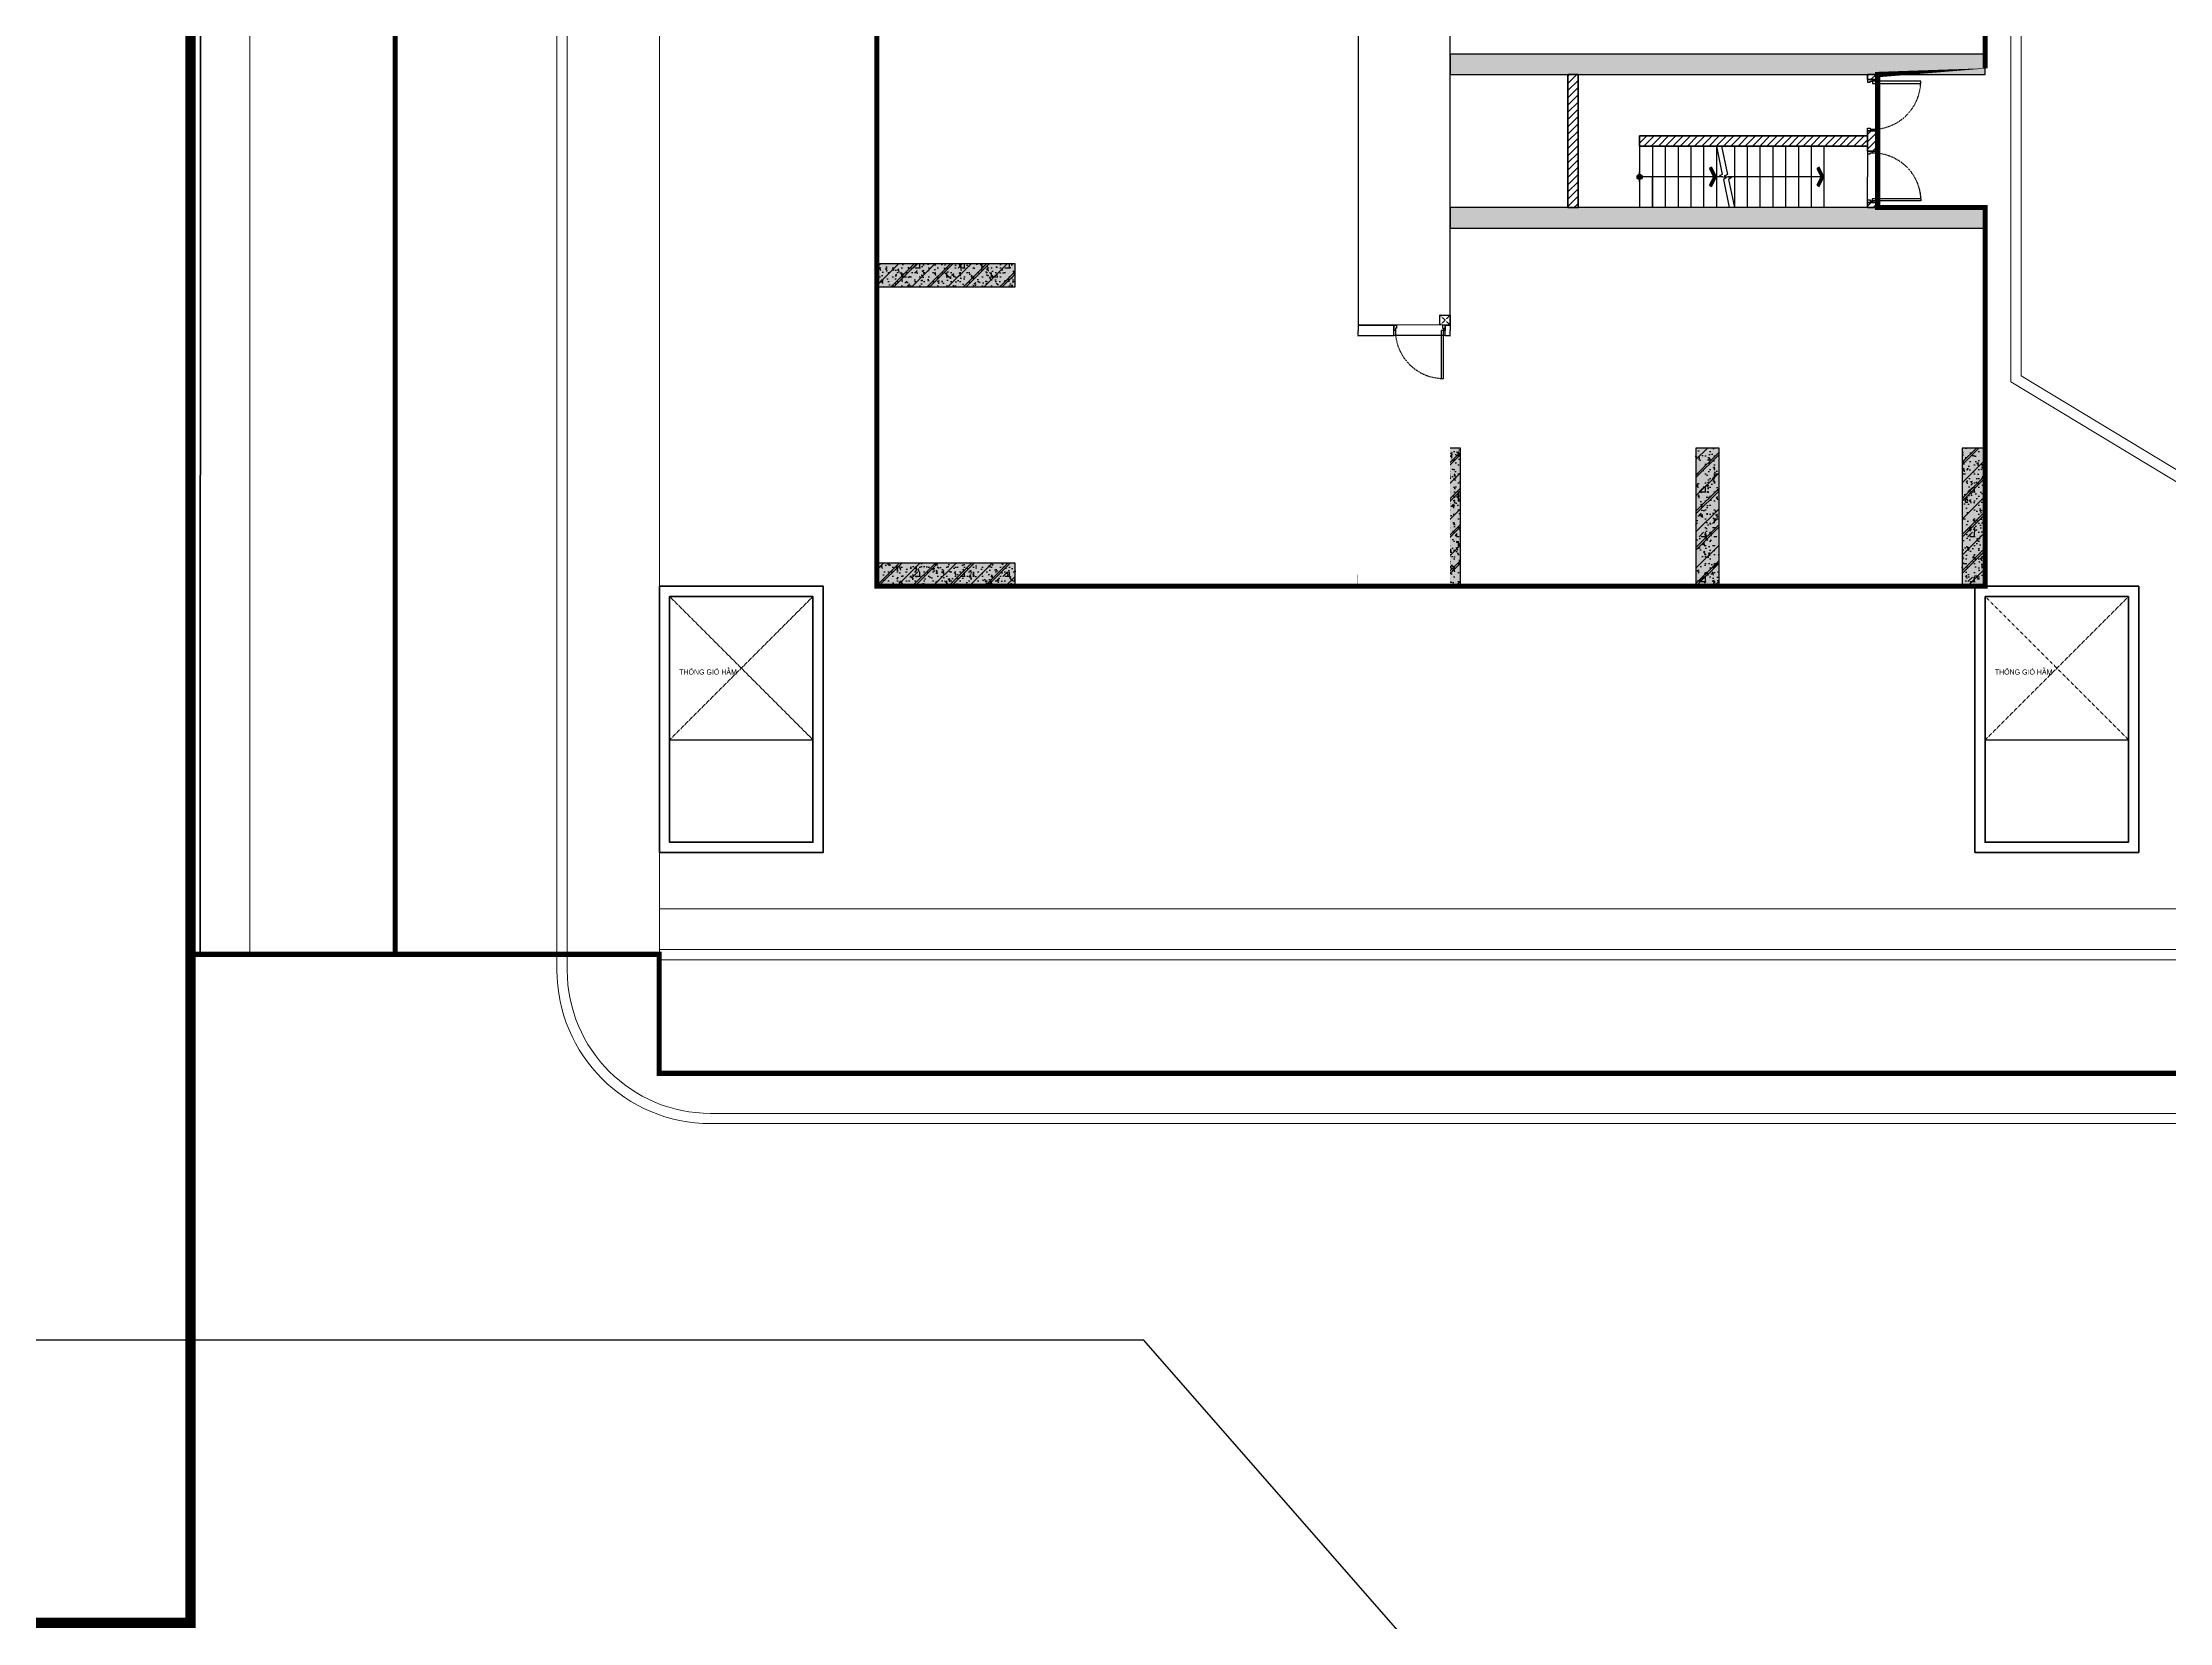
# Model space of a CAD drawing. Header units: millimetres. Extents: x 379264 to 1158416, y -283062 to 356890.
# Drawn here: x 893313 to 894144, y -4415 to -3798 of the extents above; entities that cross this region are included whole.
import ezdxf
from ezdxf.enums import TextEntityAlignment as Align

# ---------------------------------------------------------------- set-up
doc = ezdxf.new("R2010")
doc.units = ezdxf.units.MM
for name, pattern in [('CENTER', [2, 1.25, -0.25, 0.25, -0.25]), ('keyplan TANG 1$0$Core 1A$0$Hidden10.5', [1.5, 1, -0.5]), ('keyplan TANG 1$0$mb tang 1 TWA$0$Hidden10.5', [1.5, 1, -0.5]), ('keyplan TANG 1$0$mb_unitmix twa 1-20$0$Core 1A$0$Hidden10.5', [1.5, 1, -0.5]), ('keyplan TANG 1$0$Ranh dat$0$HTT Divide', [18, 10, -2, 1, -2, 1, -2]), ('keyplan TANG 1$0$Ranh dat$0$HTT Hidden 21', [3, 2, -1])]:
    doc.linetypes.add(name, pattern=pattern)
for name, color, linetype in [('12PM. GRID', 8, 'CENTER'), ('BLOCK A - CHI TIET THANG 1$0$Dim 100', 1, 'Continuous'), ('BLOCK C - CHI TIET THANG 6$0$DnW', 20, 'Continuous'), ('keyplan TANG 1$0$Concrete Line', 250, 'Continuous'), ('keyplan TANG 1$0$mb tang 1 TWA$0$Door', 250, 'Continuous'), ('keyplan TANG 1$0$mb tang 1 TWA$0$Staircase', 250, 'Continuous'), ('keyplan TANG 1$0$mb tang 1 TWA$0$Staircase Break', 250, 'Continuous'), ('keyplan TANG 1$0$mb tang 1 TWA$0$Staircase Direction', 250, 'Continuous'), ('keyplan TANG 1$0$mb tang 1 TWA$0$Wall Hatch', 250, 'Continuous'), ('keyplan TANG 1$0$MB_Cot tang 1$0$Concrete Hatch', 250, 'Continuous'), ('keyplan TANG 1$0$MB_Cot tang 1$0$Concrete Line', 250, 'Continuous'), ('keyplan TANG 1$0$MB_Cot tang 1$0$Concrete Solid', 250, 'Continuous'), ('keyplan TANG 1$0$mb_unitmix twa 1-20$0$Net thay Tran', 250, 'Continuous'), ('keyplan TANG 1$0$mb_unitmix twa 1-20$0$Opening Hidden', 250, 'keyplan TANG 1$0$mb_unitmix twa 1-20$0$Core 1A$0$Hidden10.5'), ('keyplan TANG 1$0$mb_unitmix twa 1-20$0$Opening Line', 250, 'Continuous'), ('keyplan TANG 1$0$Opening Hidden', 250, 'keyplan TANG 1$0$Core 1A$0$Hidden10.5'), ('keyplan TANG 1$0$Opening Line', 250, 'Continuous'), ('keyplan TANG 1$0$Opening Text', 250, 'Continuous')]:
    doc.layers.add(name, color=color, linetype=linetype)
for name, color, linetype, lineweight in [('keyplan TANG 1$0$Hatch vat lieu', 250, 'Continuous', 5), ('keyplan TANG 1$0$mb tang 1 TWA$0$Net cat Tuong', 250, 'Continuous', 40), ('keyplan TANG 1$0$mb tang 1 TWA$0$Wall Line', 250, 'Continuous', 70), ('keyplan TANG 1$0$mb_unitmix twa 1-20$0$Cua so', 250, 'Continuous', 9), ('keyplan TANG 1$0$mb_unitmix twa 1-20$0$Ghi chu ban ve', 250, 'Continuous', 20), ('keyplan TANG 1$0$mb_unitmix twa 1-20$0$Net Thay khac', 250, 'Continuous', 15), ('keyplan TANG 1$0$Net cat Tuong', 250, 'Continuous', 40), ('keyplan TANG 1$0$Net Thay khac', 250, 'Continuous', 15), ('keyplan TANG 1$0$Net thay Tuong', 250, 'Continuous', 20), ('keyplan TANG 1$0$Ranh dat$0$CGXD', 250, 'keyplan TANG 1$0$Ranh dat$0$HTT Hidden 21', 40), ('keyplan TANG 1$0$Ranh dat$0$Ranh dat', 250, 'keyplan TANG 1$0$Ranh dat$0$HTT Divide', 40)]:
    doc.layers.add(name, color=color, linetype=linetype, lineweight=lineweight)
doc.styles.add('[PMDC2013]STYLE', font='arial.ttf', dxfattribs={"width": 0.8})
doc.styles.add('keyplan TANG 1$0$mb_unitmix twa 1-20$0$Core 1A$0$VNI-HelveC', font='VHELVCN_0.TTF')
doc.styles.add('keyplan TANG 1$0$VNI-HelveC', font='VHELVCN_0.TTF')
doc.dimstyles.new('BLOCK A - CHI TIET THANG 1$0$Dim 50 (A1-A2)', dxfattribs={"dimscale": 50, "dimtxt": 2.5, "dimasz": 0.7, "dimexe": 1, "dimexo": 1, "dimgap": 1, "dimtad": 1, "dimdec": 0, "dimzin": 12, "dimdsep": 46, "dimtxsty": '[PMDC2013]STYLE', "dimblk": 'ARCHTICK', "dimcen": 0, "dimdle": 1, "dimclrd": 2, "dimclre": 2, "dimclrt": 4, "dimadec": 0, "dimazin": 0, "dimtfac": 1, "dimtdec": 0, "dimtix": 1, "dimtmove": 2, "dimatfit": 3, "dimldrblk": 'ARCHTICK', "dimfxl": 1, "dimtolj": 1, "dimtzin": 0, "dimarcsym": 0})

# ---------------------------------------------------------------- blocks, each defined once
blk = doc.blocks.new('*U1377')
at = {"layer": 'keyplan TANG 1$0$Opening Hidden'}
for p, q in [((0, 0), (2800, 2800)), ((2800, 0), (0, 2800))]:
    blk.add_line(p, q, dxfattribs=at)
at = {"layer": 'keyplan TANG 1$0$Opening Line'}
blk.add_lwpolyline([(0, 0), (2800, 5.684341886080801e-14), (2800, 2800), (0, 2800)], close=True, dxfattribs=at)
at = {"layer": 'keyplan TANG 1$0$Opening Text', "style": 'keyplan TANG 1$0$VNI-HelveC'}
blk.add_attdef('OPENING', text='', height=100, dxfattribs=at).set_placement((750, 1325.000000000007), align=Align.MIDDLE_CENTER)
blk = doc.blocks.new('keyplan TANG 1$0$A$Cec98b088')
at = {"layer": 'keyplan TANG 1$0$Net cat Tuong'}
for points in [[(-3198.334611486609, 90250), (1.665388513391463, 90250), (1.665388513391463, 85049.16828283906), (-3198.334611486609, 85049.16828283906)], [(22498.33656567813, 90250), (25698.33656567813, 90250), (25698.33656567813, 85049.16828283906), (22498.33656567813, 85049.16828283906)], [(-2998.334611486609, 90050), (-198.3346114866085, 90050), (-198.3346114866085, 85249.16828283906), (-2998.334611486609, 85249.16828283906)], [(22698.33656567813, 90050), (25498.33656567813, 90050), (25498.33656567813, 85249.16828283906), (22698.33656567813, 85249.16828283906)]]:
    blk.add_lwpolyline(points, close=True, dxfattribs=at)
at = {"layer": 'keyplan TANG 1$0$Opening Line'}
for p in [(-2998.334611486609, 87250), (22700.00000000001, 87249.16828283906)]:
    blk.add_blockref('*U1377', p, dxfattribs=at).add_auto_attribs({'OPENING': 'THOÂNG GIOÙ HAÀM'})
blk = doc.blocks.new('*U1432')
at = {"layer": 'keyplan TANG 1$0$mb tang 1 TWA$0$Wall Hatch'}
h = blk.add_hatch(dxfattribs=at)
h.set_pattern_fill('LINE10', color=256, scale=100, angle=45, style=0, pattern_type=2)
h.set_pattern_definition([(45, (4100.00000000052, 899.9999999999986), (-70.71067811865474, 70.71067811865476), [])])
h.paths.add_polyline_path([(-99.99999999947431, 2.374315213898552e-14), (0, 0), (1.603842341970662e-13, 200), (-99.99999999947431, 200)])
at = {"layer": 'keyplan TANG 1$0$mb tang 1 TWA$0$Wall Line'}
blk.add_lwpolyline([(-99.99999999947431, 2.374315213898552e-14), (0, 0), (1.603842341970662e-13, 200), (-99.99999999947431, 200)], close=True, dxfattribs=at)
blk = doc.blocks.new('*U236')
at = {"layer": 'keyplan TANG 1$0$mb tang 1 TWA$0$Wall Hatch'}
h = blk.add_hatch(dxfattribs=at)
h.set_pattern_fill('LINE10', color=256, scale=100, angle=45, style=0, pattern_type=2)
h.set_pattern_definition([(45, (1199.999999999998, 3150), (-70.71067811865474, 70.71067811865476), [])])
h.paths.add_polyline_path([(4449.999999999998, -1.004973881890692e-12), (0, 0), (-1.358912982141192e-13, -200), (4449.999999999998, -200.000000000001)])
at = {"layer": 'keyplan TANG 1$0$mb tang 1 TWA$0$Wall Line'}
blk.add_lwpolyline([(4449.999999999998, -1.004973881890692e-12), (0, 0), (-1.358912982141192e-13, -200), (4449.999999999998, -200.000000000001)], close=True, dxfattribs=at)
blk = doc.blocks.new('keyplan TANG 1$0$mb tang 1 TWA$0$Door 1000-1')
at = {"color": 0, "linetype": 'ByBlock'}
blk.add_lwpolyline([(30, 100), (75, 100), (75, 1040.000000000015), (30, 1040.000000000015)], close=True, dxfattribs=at)
for points in [[(50, 55), (30, 55), (30, 100), (0, 100), (0, 0), (50, 0), (50, 55)], [(950.0000000000146, 55), (970.0000000000146, 55), (970.0000000000146, 100), (1000.000000000015, 100), (1000.000000000015, 0), (950.0000000000146, 0), (950.0000000000146, 55)]]:
    blk.add_lwpolyline(points, dxfattribs=at)
at = {"color": 0, "linetype": 'keyplan TANG 1$0$mb tang 1 TWA$0$Hidden10.5'}
blk.add_arc((30, 100), 940.0000000000146, 0, 90, dxfattribs=at)
blk = doc.blocks.new('*U1433')
at = {"layer": 'keyplan TANG 1$0$mb tang 1 TWA$0$Door'}
blk.add_blockref('keyplan TANG 1$0$mb tang 1 TWA$0$Door 1000-1', (0, 0), dxfattribs=at)
blk = doc.blocks.new('*U237')
at = {"layer": 'keyplan TANG 1$0$mb tang 1 TWA$0$Wall Hatch'}
h = blk.add_hatch(dxfattribs=at)
h.set_pattern_fill('LINE10', color=256, scale=100, angle=45, style=0, pattern_type=2)
h.set_pattern_definition([(45, (3799.999999998978, 899.9999999999987), (-70.71067811865474, 70.71067811865476), [])])
h.paths.add_polyline_path([(-400.0000000010168, 1.090082804301975e-13), (0, 0), (1.603842341970662e-13, 200), (-400.0000000010168, 200.0000000000001)])
at = {"layer": 'keyplan TANG 1$0$mb tang 1 TWA$0$Wall Line'}
blk.add_lwpolyline([(-400.0000000010168, 1.090082804301975e-13), (0, 0), (1.603842341970662e-13, 200), (-400.0000000010168, 200.0000000000001)], close=True, dxfattribs=at)
blk = doc.blocks.new('*U238')
at = {"layer": 'keyplan TANG 1$0$mb tang 1 TWA$0$Wall Hatch'}
h = blk.add_hatch(dxfattribs=at)
h.set_pattern_fill('LINE10', color=256, scale=100, angle=45, style=0, pattern_type=2)
h.set_pattern_definition([(45, (1599.999999964853, 899.9999999999993), (-70.71067811865474, 70.71067811865476), [])])
h.paths.add_polyline_path([(-2600.000000035141, 7.342858878990857e-13), (0, 0), (1.603842341970662e-13, 200), (-2600.000000035141, 200.0000000000007)])
at = {"layer": 'keyplan TANG 1$0$mb tang 1 TWA$0$Wall Line'}
blk.add_lwpolyline([(-2600.000000035141, 7.342858878990857e-13), (0, 0), (1.603842341970662e-13, 200), (-2600.000000035141, 200.0000000000007)], close=True, dxfattribs=at)
blk = doc.blocks.new('keyplan TANG 1$0$mb tang 1 TWA$0$Arrow 60')
at = {"linetype": 'ByBlock', "lineweight": -2}
h = blk.add_hatch(color=0, dxfattribs=at)
h.paths.add_polyline_path([(1.875, 0.9375000000000001), (1.651393202249892, 1.384713595499924), (0, 0.5590169943748364), (-1.651393202250176, 1.384713595499924), (-1.875, 0.9375000000001494), (0, 0)], flags=17)
h.paths.add_polyline_path([(1.651393202249892, 1.384713595499925), (1.875, 0.9375), (0, 0), (-1.875, 0.9375000000001492), (-1.651393202250176, 1.384713595499925), (0, 0.5590169943748364)])
blk.add_hatch(color=0, dxfattribs=at).paths.add_polyline_path([(1.651393202249892, 1.384713595499925), (1.875, 0.9375), (0, 0), (-1.875, 0.9375000000001492), (-1.651393202250176, 1.384713595499925), (0, 0.5590169943748364)])
at = {"color": 0, "linetype": 'ByBlock', "lineweight": -2}
blk.add_lwpolyline([(1.651393202249892, 1.384713595499925), (1.875, 0.9375), (0, 0), (-1.875, 0.9375000000001492), (-1.651393202250176, 1.384713595499925), (0, 0.5590169943748364)], close=True, dxfattribs=at)
blk = doc.blocks.new('keyplan TANG 1$0$mb tang 1 TWA$0$Dot')
at = {"linetype": 'ByBlock', "lineweight": -2}
h = blk.add_hatch(color=0, dxfattribs=at)
edge = h.paths.add_edge_path()
edge.add_arc((0, 0), 0.5, 0, 360)
at = {"color": 0, "linetype": 'ByBlock', "lineweight": -2}
blk.add_line((-1.110223024625157e-16, -1), (5.551115123125783e-17, 1), dxfattribs=at)
blk.add_circle((0, 0), 0.5, dxfattribs=at)
blk = doc.blocks.new('keyplan TANG 1$0$mb tang 1 TWA$0$A$Cf4f9086f')
at = {"layer": 'keyplan TANG 1$0$mb tang 1 TWA$0$Staircase'}
for p, q in [((27104.30626201179, -65148.17011095535), (27104.30626201179, -66348.17011095535)), ((28304.30626201179, -65148.17011095535), (28304.30626201179, -66348.17011095535)), ((32754.30626201179, -65148.170110955354), (28554.30626201179, -65148.170110955354)), ((28554.30626201179, -65148.170110955354), (28554.30626201179, -65748.17011095535)), ((28554.30626201179, -65148.17011095535), (28554.30626201179, -66348.17011095535)), ((28804.30626201179, -65148.17011095535), (28804.30626201179, -66348.17011095535)), ((29054.30626201179, -65148.17011095535), (29054.30626201179, -66348.17011095535)), ((29304.30626201179, -65148.17011095535), (29304.30626201179, -66348.17011095535)), ((29554.30626201179, -65148.17011095535), (29554.30626201179, -66348.17011095535)), ((29804.30626201179, -65148.17011095535), (29804.30626201179, -66348.17011095535)), ((30154.30626201179, -65148.17011095535), (30154.30626201179, -66348.17011095535)), ((30404.30626201179, -65148.17011095535), (30404.30626201179, -66348.17011095535)), ((30654.30626201179, -65148.17011095535), (30654.30626201179, -66348.17011095535)), ((30904.30626201179, -65148.17011095535), (30904.30626201179, -66348.17011095535)), ((31154.30626201179, -65148.17011095535), (31154.30626201179, -66348.17011095535)), ((31404.30626201179, -65148.17011095535), (31404.30626201179, -66348.17011095535)), ((31654.30626201179, -65148.17011095535), (31654.30626201179, -66348.17011095535)), ((31904.30626201179, -65148.17011095535), (31904.30626201179, -66348.17011095535)), ((32754.30626201179, -65148.170110955354), (32754.30626201179, -65748.17011095535)), ((28554.30626201179, -66348.17011095535), (28554.30626201179, -65748.17011095535)), ((32754.30626201179, -66348.17011095535), (32754.30626201179, -65748.17011095535)), ((32754.30626201179, -66348.17011095535), (28554.30626201179, -66348.17011095535))]:
    blk.add_line(p, q, dxfattribs=at)
at = {"layer": 'keyplan TANG 1$0$mb tang 1 TWA$0$Staircase Break', "color": 3, "linetype": 'Continuous'}
blk.add_lwpolyline([(29804.30626201179, -65148.17011092059), (29919.10854930642, -65699.22108993353), (29856.96424072815, -65737.70459312329), (30001.64828329833, -65758.63562872016), (29939.50397471715, -65797.11913190738), (30054.30626201179, -66348.17011092021)], dxfattribs=at)
at = {"layer": 'keyplan TANG 1$0$mb tang 1 TWA$0$Staircase Break', "linetype": 'Continuous'}
blk.add_lwpolyline([(29904.30626201179, -65148.17011092059), (30019.10854930642, -65699.22108993353), (29956.96424072815, -65737.70459312329), (30101.64828329833, -65758.63562872016), (30039.50397471715, -65797.11913190738), (30154.30626201179, -66348.17011092021)], dxfattribs=at)
at = {"layer": 'keyplan TANG 1$0$mb tang 1 TWA$0$Staircase Direction'}
for p, q in [((29929.3062622456, -65748.17011095534), (28304.30626201179, -65748.17011095534)), ((31904.30626201179, -65748.17011095535), (30029.30626224561, -65748.17011095534))]:
    blk.add_line(p, q, dxfattribs=at)
at = {"layer": 'keyplan TANG 1$0$mb tang 1 TWA$0$Door', "rotation": 270}
blk.add_blockref('*U1433', (32754.30626201179, -63848.17011091969), dxfattribs=at)
at = {"layer": 'keyplan TANG 1$0$mb tang 1 TWA$0$Door', "xscale": -1, "rotation": 270}
blk.add_blockref('*U1433', (32754.30626201179, -66248.17011092074), dxfattribs=at)
at = {"layer": 'keyplan TANG 1$0$mb tang 1 TWA$0$Net cat Tuong', "xscale": -1, "rotation": 270}
for name, p in [('*U238', (26904.30626201179, -63748.17011092021)), ('*U1432', (32754.30626201179, -63748.17011092021)), ('*U237', (32754.30626201179, -64848.1701109197)), ('*U1432', (32754.30626201179, -66248.17011092074))]:
    blk.add_blockref(name, p, dxfattribs=at)
at = {"layer": 'keyplan TANG 1$0$mb tang 1 TWA$0$Net cat Tuong'}
blk.add_blockref('*U236', (28304.30626201179, -64948.17011092055), dxfattribs=at)
at = {"layer": 'keyplan TANG 1$0$mb tang 1 TWA$0$Staircase Direction', "zscale": 100, "rotation": 90}
for p, xscale, yscale in [((29804.30626201179, -65748.17011095538), -100.0000000000007, 100.0000000000007), ((31904.30626201179, -65748.17011095535), -100.0000000000008, 100.0000000000008)]:
    blk.add_blockref('keyplan TANG 1$0$mb tang 1 TWA$0$Arrow 60', p, dxfattribs=dict(at, xscale=xscale, yscale=yscale))
at = {"layer": 'keyplan TANG 1$0$mb tang 1 TWA$0$Staircase Direction', "xscale": 100, "yscale": 100, "zscale": 100}
blk.add_blockref('keyplan TANG 1$0$mb tang 1 TWA$0$Dot', (28304.30626201179, -65748.17011095534), dxfattribs=at)
blk = doc.blocks.new('*U1435')
at = {"layer": 'keyplan TANG 1$0$mb tang 1 TWA$0$Door'}
blk.add_blockref('keyplan TANG 1$0$mb tang 1 TWA$0$Door 1000-1', (0, 0), dxfattribs=at)
blk = doc.blocks.new('*U263')
for points in [[(0, 0), (1800, 0), (1800, 100), (0, 100)], [(0, 100), (50, 100), (50, 0), (0, 0)], [(50, 75), (50, 25), (87.5, 25), (87.5, 50), (75, 50), (75, 75)], [(900, 75), (900, 25), (862.5, 25), (862.5, 50), (875, 50), (875, 75)], [(900, 75), (900, 25), (937.5, 25), (937.5, 50), (925, 50), (925, 75)], [(1750, 75), (1750, 25), (1712.5, 25), (1712.5, 50), (1725, 50), (1725, 75)], [(1750, 100), (1800, 100), (1800, 0), (1750, 0)]]:
    blk.add_lwpolyline(points, close=True)
at = {"color": 251}
for points in [[(75, 62.5), (75, 75), (875, 74.99999916972592), (875, 62.49999916972592)], [(87.5, 50), (87.5, 25), (862.5, 24.99999916972592), (862.5, 49.99999916972592)], [(925, 62.5), (925, 75), (1725, 74.99999916972592), (1725, 62.49999916972592)], [(937.5, 50), (937.5, 25), (1712.5, 24.99999916972592), (1712.5, 49.99999916972592)]]:
    blk.add_lwpolyline(points, close=True, dxfattribs=at)
blk = doc.blocks.new('*U1441')
at = {"layer": 'keyplan TANG 1$0$mb_unitmix twa 1-20$0$Opening Hidden'}
for p, q in [((0, 0), (200, 200)), ((200, 0), (0, 200))]:
    blk.add_line(p, q, dxfattribs=at)
at = {"layer": 'keyplan TANG 1$0$mb_unitmix twa 1-20$0$Opening Line'}
blk.add_lwpolyline([(0, 0), (200, 5.684341886080801e-14), (200, 200), (0, 200)], close=True, dxfattribs=at)
at = {"layer": 'keyplan TANG 1$0$mb_unitmix twa 1-20$0$Ghi chu ban ve', "style": 'keyplan TANG 1$0$mb_unitmix twa 1-20$0$Core 1A$0$VNI-HelveC'}
blk.add_attdef('OPENING', text='', height=100, dxfattribs=at).set_placement((99.99999999999977, 99.99999999999983), align=Align.MIDDLE_CENTER)
blk = doc.blocks.new('*U1405')
at = {"layer": 'keyplan TANG 1$0$MB_Cot tang 1$0$Concrete Hatch'}
h = blk.add_hatch(dxfattribs=at)
h.set_pattern_fill('CONCRETE', color=256, scale=50, style=0, pattern_type=2)
h.set_pattern_definition([(45, (0, -2150), (-176.7766952966369, 176.7766952966369), []), (45, (0, -2100), (-353.5533905932737, 353.5533905932738), []), (49.99999999999999, (0, -2150), (358.6300913003767, -31.37606749129755), [37.5, -412.5]), (355, (0, -2150), (-69.3756668065, 376.0960668500059), [30, -330]), (100.4514, (29.88584, -2152.614669999999), (289.2546908570108, 344.7197710304768), [31.870095, -350.571056]), (46.18420000000001, (0, -2050), (533.6205243128222, -82.75950716450905), [56.25, -618.75]), (96.6356, (44.46837249999999, -2056.8966535), (467.3313527743517, 487.0589354502209), [47.805144, -525.8565]), (351.1842, (0, -2050), (467.3309725668136, 487.0593004626623), [45, -495]), (21, (50, -2075), (298.4535260592309, -201.3094453326694), [37.5, -412.5]), (326.0000000000001, (50, -2075), (121.6576659607909, 362.5750225234265), [30, -330]), (71.4514, (74.8711165, -2091.775803), (420.111314290745, 161.2652483549762), [31.870095, -350.571056]), (37.50000000000001, (0, -2150), (6.079927658645334, 166.4469269156558), [0, -326, 0, -335, 0, -331.25]), (7.499999999999999, (0, -2150), (131.5347687210743, 197.2058559411801), [0, -191, 0, -318.5, 0, -126.25]), (327.5, (-111.5, -2150), (266.9112180862045, -11.2774358671899), [0, -125, 0, -390, 0, -517.5]), (317.5, (-161.5, -2150), (291.5930846711931, 50.05249116615882), [0, -162.5, 0, -259, 0, -367.5]), (0, (175, -1975), (0, 875), [87.5, -787.5]), (0, (437.5, -1800), (0, 875), [87.5, -787.5]), (0, (262.5, -1450), (0, 875), [87.5, -350, 87.5, -350]), (90, (175, -1975), (-875, 5.35782974626967e-14), [87.5, -787.5]), (90, (262.5, -1450), (-875, 5.35782974626967e-14), [87.5, -787.5]), (90, (525, -1800), (-875, 5.35782974626967e-14), [87.5, -787.5]), (90, (700, -1537.5), (-875, 5.35782974626967e-14), [87.5, -787.5]), (135, (262.5, -1975), (-875.016357447105, 8.881784197001252e-14), [123.76, -1113.7]), (135, (350, -1450), (-875.016357447105, 8.881784197001252e-14), [123.76, -1113.7]), (45, (437.5, -1800), (8.881784197001252e-14, 875.016357447105), [123.76, -247.485, 123.76, -742.455]), (0, (-175, -2150), (87.5, 87.5), [-175, 0])])
h.paths.add_polyline_path([(-200, 300), (-200, -2400), (250, -2400), (250, 300)])
at = {"layer": 'keyplan TANG 1$0$MB_Cot tang 1$0$Concrete Solid'}
blk.add_hatch(color=256, dxfattribs=at).paths.add_polyline_path([(-200, 300), (-200, -2400), (250, -2400), (250, 300)])
at = {"layer": 'keyplan TANG 1$0$MB_Cot tang 1$0$Concrete Line'}
blk.add_lwpolyline([(-200, 300), (-200, -2400), (250, -2400), (250, 300)], close=True, dxfattribs=at)
blk = doc.blocks.new('*U59')
at = {"layer": 'keyplan TANG 1$0$MB_Cot tang 1$0$Concrete Hatch'}
h = blk.add_hatch(dxfattribs=at)
h.set_pattern_fill('CONCRETE', color=256, scale=50, style=0, pattern_type=2)
h.set_pattern_definition([(45, (-100, -2150), (-176.7766952966369, 176.7766952966369), []), (45, (-100, -2100), (-353.5533905932737, 353.5533905932738), []), (49.99999999999999, (-100, -2150), (358.6300913003767, -31.37606749129755), [37.5, -412.5]), (355, (-100, -2150), (-69.3756668065, 376.0960668500059), [30, -330]), (100.4514, (-70.11416, -2152.614669999999), (289.2546908570108, 344.7197710304768), [31.870095, -350.571056]), (46.18420000000001, (-100, -2050), (533.6205243128222, -82.75950716450905), [56.25, -618.75]), (96.6356, (-55.53162750000001, -2056.8966535), (467.3313527743517, 487.0589354502209), [47.805144, -525.8565]), (351.1842, (-100, -2050), (467.3309725668136, 487.0593004626623), [45, -495]), (21, (-50, -2075), (298.4535260592309, -201.3094453326694), [37.5, -412.5]), (326.0000000000001, (-50, -2075), (121.6576659607909, 362.5750225234265), [30, -330]), (71.4514, (-25.1288835, -2091.775803), (420.111314290745, 161.2652483549762), [31.870095, -350.571056]), (37.50000000000001, (-100, -2150), (6.079927658645334, 166.4469269156558), [0, -326, 0, -335, 0, -331.25]), (7.499999999999999, (-100, -2150), (131.5347687210743, 197.2058559411801), [0, -191, 0, -318.5, 0, -126.25]), (327.5, (-211.5, -2150), (266.9112180862045, -11.2774358671899), [0, -125, 0, -390, 0, -517.5]), (317.5, (-261.5, -2150), (291.5930846711931, 50.05249116615882), [0, -162.5, 0, -259, 0, -367.5]), (0, (75, -1975), (0, 875), [87.5, -787.5]), (0, (337.5, -1800), (0, 875), [87.5, -787.5]), (0, (162.5, -1450), (0, 875), [87.5, -350, 87.5, -350]), (90, (75, -1975), (-875, 5.35782974626967e-14), [87.5, -787.5]), (90, (162.5, -1450), (-875, 5.35782974626967e-14), [87.5, -787.5]), (90, (425, -1800), (-875, 5.35782974626967e-14), [87.5, -787.5]), (90, (600, -1537.5), (-875, 5.35782974626967e-14), [87.5, -787.5]), (135, (162.5, -1975), (-875.016357447105, 8.881784197001252e-14), [123.76, -1113.7]), (135, (250, -1450), (-875.016357447105, 8.881784197001252e-14), [123.76, -1113.7]), (45, (337.5, -1800), (8.881784197001252e-14, 875.016357447105), [123.76, -247.485, 123.76, -742.455]), (0, (-275, -2150), (87.5, 87.5), [-175, 0])])
h.paths.add_polyline_path([(-250, 300), (-250, -2400), (200, -2400), (200, 300)])
at = {"layer": 'keyplan TANG 1$0$MB_Cot tang 1$0$Concrete Solid'}
blk.add_hatch(color=256, dxfattribs=at).paths.add_polyline_path([(-250, 300), (-250, -2400), (200, -2400), (200, 300)])
at = {"layer": 'keyplan TANG 1$0$MB_Cot tang 1$0$Concrete Line'}
blk.add_lwpolyline([(-250, 300), (-250, -2400), (200, -2400), (200, 300)], close=True, dxfattribs=at)
blk = doc.blocks.new('*U1386')
at = {"layer": 'keyplan TANG 1$0$MB_Cot tang 1$0$Concrete Hatch'}
h = blk.add_hatch(dxfattribs=at)
h.set_pattern_fill('CONCRETE', color=256, scale=50, style=0, pattern_type=2)
h.set_pattern_definition([(45, (2150, -399.9999999999998), (-176.7766952966369, 176.7766952966369), []), (45, (2150, -349.9999999999998), (-353.5533905932737, 353.5533905932738), []), (49.99999999999999, (2150, -399.9999999999998), (358.6300913003767, -31.37606749129755), [37.5, -412.5]), (355, (2150, -399.9999999999998), (-69.3756668065, 376.0960668500059), [30, -330]), (100.4514, (2179.88584, -402.6146699999998), (289.2546908570108, 344.7197710304768), [31.870095, -350.571056]), (46.18420000000001, (2150, -299.9999999999998), (533.6205243128222, -82.75950716450905), [56.25, -618.75]), (96.6356, (2194.4683725, -306.8966534999998), (467.3313527743517, 487.0589354502209), [47.805144, -525.8565]), (351.1842, (2150, -299.9999999999998), (467.3309725668136, 487.0593004626623), [45, -495]), (21, (2200, -324.9999999999998), (298.4535260592309, -201.3094453326694), [37.5, -412.5]), (326.0000000000001, (2200, -324.9999999999998), (121.6576659607909, 362.5750225234265), [30, -330]), (71.4514, (2224.8711165, -341.7758029999998), (420.111314290745, 161.2652483549762), [31.870095, -350.571056]), (37.50000000000001, (2150, -399.9999999999998), (6.079927658645334, 166.4469269156558), [0, -326, 0, -335, 0, -331.25]), (7.499999999999999, (2150, -399.9999999999998), (131.5347687210743, 197.2058559411801), [0, -191, 0, -318.5, 0, -126.25]), (327.5, (2038.5, -399.9999999999998), (266.9112180862045, -11.2774358671899), [0, -125, 0, -390, 0, -517.5]), (317.5, (1988.5, -399.9999999999998), (291.5930846711931, 50.05249116615882), [0, -162.5, 0, -259, 0, -367.5]), (0, (2325, -224.9999999999998), (0, 875), [87.5, -787.5]), (0, (2587.5, -49.99999999999983), (0, 875), [87.5, -787.5]), (0, (2412.5, 300.0000000000002), (0, 875), [87.5, -350, 87.5, -350]), (90, (2325, -224.9999999999998), (-875, 5.35782974626967e-14), [87.5, -787.5]), (90, (2412.5, 300.0000000000002), (-875, 5.35782974626967e-14), [87.5, -787.5]), (90, (2675, -49.99999999999983), (-875, 5.35782974626967e-14), [87.5, -787.5]), (90, (2850, 212.5000000000002), (-875, 5.35782974626967e-14), [87.5, -787.5]), (135, (2412.5, -224.9999999999998), (-875.016357447105, 8.881784197001252e-14), [123.76, -1113.7]), (135, (2500, 300.0000000000002), (-875.016357447105, 8.881784197001252e-14), [123.76, -1113.7]), (45, (2587.5, -49.99999999999983), (8.881784197001252e-14, 875.016357447105), [123.76, -247.485, 123.76, -742.455]), (0, (1975, -399.9999999999998), (87.5, 87.5), [-175, 0])])
h.paths.add_polyline_path([(-250, 50), (-250, -399.9999999999998), (2450, -399.9999999999999), (2450, 50)])
at = {"layer": 'keyplan TANG 1$0$MB_Cot tang 1$0$Concrete Solid'}
blk.add_hatch(color=256, dxfattribs=at).paths.add_polyline_path([(-250, 50), (-250, -399.9999999999998), (2450, -399.9999999999999), (2450, 50)])
at = {"layer": 'keyplan TANG 1$0$MB_Cot tang 1$0$Concrete Line'}
blk.add_lwpolyline([(-250, 50), (-250, -399.9999999999998), (2450, -399.9999999999999), (2450, 50)], close=True, dxfattribs=at)
blk = doc.blocks.new('*U41')
at = {"layer": 'keyplan TANG 1$0$MB_Cot tang 1$0$Concrete Hatch'}
h = blk.add_hatch(dxfattribs=at)
h.set_pattern_fill('CONCRETE', color=256, scale=50, style=0, pattern_type=2)
h.set_pattern_definition([(45, (2150, -299.9999999999999), (-176.7766952966369, 176.7766952966369), []), (45, (2150, -249.9999999999999), (-353.5533905932737, 353.5533905932738), []), (49.99999999999999, (2150, -299.9999999999999), (358.6300913003767, -31.37606749129755), [37.5, -412.5]), (355, (2150, -299.9999999999999), (-69.3756668065, 376.0960668500059), [30, -330]), (100.4514, (2179.88584, -302.6146699999999), (289.2546908570108, 344.7197710304768), [31.870095, -350.571056]), (46.18420000000001, (2150, -199.9999999999999), (533.6205243128222, -82.75950716450905), [56.25, -618.75]), (96.6356, (2194.4683725, -206.8966534999999), (467.3313527743517, 487.0589354502209), [47.805144, -525.8565]), (351.1842, (2150, -199.9999999999999), (467.3309725668136, 487.0593004626623), [45, -495]), (21, (2200, -224.9999999999999), (298.4535260592309, -201.3094453326694), [37.5, -412.5]), (326.0000000000001, (2200, -224.9999999999999), (121.6576659607909, 362.5750225234265), [30, -330]), (71.4514, (2224.8711165, -241.7758029999999), (420.111314290745, 161.2652483549762), [31.870095, -350.571056]), (37.50000000000001, (2150, -299.9999999999999), (6.079927658645334, 166.4469269156558), [0, -326, 0, -335, 0, -331.25]), (7.499999999999999, (2150, -299.9999999999999), (131.5347687210743, 197.2058559411801), [0, -191, 0, -318.5, 0, -126.25]), (327.5, (2038.5, -299.9999999999999), (266.9112180862045, -11.2774358671899), [0, -125, 0, -390, 0, -517.5]), (317.5, (1988.5, -299.9999999999999), (291.5930846711931, 50.05249116615882), [0, -162.5, 0, -259, 0, -367.5]), (0, (2325, -124.9999999999999), (0, 875), [87.5, -787.5]), (0, (2587.5, 50.00000000000011), (0, 875), [87.5, -787.5]), (0, (2412.5, 400.0000000000001), (0, 875), [87.5, -350, 87.5, -350]), (90, (2325, -124.9999999999999), (-875, 5.35782974626967e-14), [87.5, -787.5]), (90, (2412.5, 400.0000000000001), (-875, 5.35782974626967e-14), [87.5, -787.5]), (90, (2675, 50.00000000000011), (-875, 5.35782974626967e-14), [87.5, -787.5]), (90, (2850, 312.5000000000001), (-875, 5.35782974626967e-14), [87.5, -787.5]), (135, (2412.5, -124.9999999999999), (-875.016357447105, 8.881784197001252e-14), [123.76, -1113.7]), (135, (2500, 400.0000000000001), (-875.016357447105, 8.881784197001252e-14), [123.76, -1113.7]), (45, (2587.5, 50.00000000000011), (8.881784197001252e-14, 875.016357447105), [123.76, -247.485, 123.76, -742.455]), (0, (1975, -299.9999999999999), (87.5, 87.5), [-175, 0])])
h.paths.add_polyline_path([(-250, 100), (-250, -349.9999999999999), (2450, -350), (2450, 100)])
at = {"layer": 'keyplan TANG 1$0$MB_Cot tang 1$0$Concrete Solid'}
blk.add_hatch(color=256, dxfattribs=at).paths.add_polyline_path([(-250, 100), (-250, -349.9999999999999), (2450, -350), (2450, 100)])
at = {"layer": 'keyplan TANG 1$0$MB_Cot tang 1$0$Concrete Line'}
blk.add_lwpolyline([(-250, 100), (-250, -349.9999999999999), (2450, -350), (2450, 100)], close=True, dxfattribs=at)
blk = doc.blocks.new('*U1387')
at = {"layer": 'keyplan TANG 1$0$MB_Cot tang 1$0$Concrete Hatch'}
h = blk.add_hatch(dxfattribs=at)
h.set_pattern_fill('CONCRETE', color=256, scale=50, style=0, pattern_type=2)
h.set_pattern_definition([(45, (9900.00000006222, -349.9999999999999), (-176.7766952966369, 176.7766952966369), []), (45, (9900.00000006222, -299.9999999999999), (-353.5533905932737, 353.5533905932738), []), (49.99999999999999, (9900.00000006222, -349.9999999999999), (358.6300913003767, -31.37606749129755), [37.5, -412.5]), (355, (9900.00000006222, -349.9999999999999), (-69.3756668065, 376.0960668500059), [30, -330]), (100.4514, (9929.885840062221, -352.6146699999999), (289.2546908570108, 344.7197710304768), [31.870095, -350.571056]), (46.18420000000001, (9900.00000006222, -249.9999999999999), (533.6205243128222, -82.75950716450905), [56.25, -618.75]), (96.6356, (9944.46837256222, -256.8966534999999), (467.3313527743517, 487.0589354502209), [47.805144, -525.8565]), (351.1842, (9900.00000006222, -249.9999999999999), (467.3309725668136, 487.0593004626623), [45, -495]), (21, (9950.00000006222, -274.9999999999999), (298.4535260592309, -201.3094453326694), [37.5, -412.5]), (326.0000000000001, (9950.00000006222, -274.9999999999999), (121.6576659607909, 362.5750225234265), [30, -330]), (71.4514, (9974.87111656222, -291.7758029999999), (420.111314290745, 161.2652483549762), [31.870095, -350.571056]), (37.50000000000001, (9900.00000006222, -349.9999999999999), (6.079927658645334, 166.4469269156558), [0, -326, 0, -335, 0, -331.25]), (7.499999999999999, (9900.00000006222, -349.9999999999999), (131.5347687210743, 197.2058559411801), [0, -191, 0, -318.5, 0, -126.25]), (327.5, (9788.50000006222, -349.9999999999999), (266.9112180862045, -11.2774358671899), [0, -125, 0, -390, 0, -517.5]), (317.5, (9738.50000006222, -349.9999999999999), (291.5930846711931, 50.05249116615882), [0, -162.5, 0, -259, 0, -367.5]), (0, (10075.00000006222, -174.9999999999999), (0, 875), [87.5, -787.5]), (0, (10337.50000006222, 1.13686837721616e-13), (0, 875), [87.5, -787.5]), (0, (10162.50000006222, 350.0000000000001), (0, 875), [87.5, -350, 87.5, -350]), (90, (10075.00000006222, -174.9999999999999), (-875, 5.35782974626967e-14), [87.5, -787.5]), (90, (10162.50000006222, 350.0000000000001), (-875, 5.35782974626967e-14), [87.5, -787.5]), (90, (10425.00000006222, 1.13686837721616e-13), (-875, 5.35782974626967e-14), [87.5, -787.5]), (90, (10600.00000006222, 262.5000000000001), (-875, 5.35782974626967e-14), [87.5, -787.5]), (135, (10162.50000006222, -174.9999999999999), (-875.016357447105, 8.881784197001252e-14), [123.76, -1113.7]), (135, (10250.00000006222, 350.0000000000001), (-875.016357447105, 8.881784197001252e-14), [123.76, -1113.7]), (45, (10337.50000006222, 1.13686837721616e-13), (8.881784197001252e-14, 875.016357447105), [123.76, -247.485, 123.76, -742.455]), (0, (9725.00000006222, -349.9999999999999), (87.5, 87.5), [-175, 0])])
h.paths.add_polyline_path([(-250, 50), (-250, -349.9999999999999), (10200.00000006222, -350), (10200.00000006222, 50)])
at = {"layer": 'keyplan TANG 1$0$MB_Cot tang 1$0$Concrete Solid'}
blk.add_hatch(color=256, dxfattribs=at).paths.add_polyline_path([(-250, 50), (-250, -349.9999999999999), (10200.00000006222, -350), (10200.00000006222, 50)])
at = {"layer": 'keyplan TANG 1$0$MB_Cot tang 1$0$Concrete Line'}
blk.add_lwpolyline([(-250, 50), (-250, -349.9999999999999), (10200.00000006222, -350), (10200.00000006222, 50)], close=True, dxfattribs=at)
blk = doc.blocks.new('keyplan TANG 1')
at = {"layer": 'keyplan TANG 1$0$Concrete Line'}
blk.add_lwpolyline([(22498.33656567813, 85049.16828283895), (25698.33656567813, 85049.16828283895), (25698.33656567813, 90249.99999999988), (22498.33656567813, 90249.99999999988)], close=True, dxfattribs=at)
at = {"layer": 'keyplan TANG 1$0$Hatch vat lieu'}
for p, q in [((-11584.15576653814, 83068.40696962067), (-12334.59713349844, 83068.50557935756)), ((-12334.59713349844, 83068.50557935756), (-12334.59713349832, 70004.30634216021))]:
    blk.add_line(p, q, dxfattribs=at)
blk.add_lwpolyline([(23200.00000000175, 125850.0000054775), (23200.00000000169, 94245.9775425606), (38274.01893333992, 85137.37794726598, -0.2626313762872258), (39143.10746881831, 83596.66052586085, -0.2626313762872258)], format="xyb", dxfattribs=at)
at = {"layer": 'keyplan TANG 1$0$mb_unitmix twa 1-20$0$Net Thay khac'}
for p, q in [((12250.00000000029, 95349.99999896024), (10449.99999999994, 95349.99999896024)), ((10449.99999999994, 95349.99999896024), (10449.99999999994, 95249.99999896024)), ((10449.99999999994, 95149.99999896024), (10449.99999999994, 95249.99999896024)), ((12250.00000000029, 95149.99999896024), (10449.99999999994, 95149.99999896024)), ((12250.00000000029, 95349.99999896024), (12250.00000000029, 95249.99999896024)), ((12250.00000000029, 95149.99999896024), (12250.00000000029, 95249.99999896024)), ((12000, 90449.9999999999), (10448.45461010569, 90449.9999999999)), ((10448.45461010569, 90449.9999999999), (10448.45461010569, 90349.9999999999)), ((10448.45461010569, 90249.9999999999), (10448.45461010569, 90349.9999999999)), ((12000, 90249.9999999999), (10448.45461010569, 90249.9999999999)), ((12000, 90449.9999999999), (12000, 90349.9999999999)), ((12000, 90249.9999999999), (12000, 90349.9999999999))]:
    blk.add_line(p, q, dxfattribs=at)
at = {"layer": 'keyplan TANG 1$0$mb_unitmix twa 1-20$0$Net thay Tran'}
for points in [[(10450.0000065181, 147850.0000020646), (10449.99999999991, 95349.99999896024), (12249.99999342476, 95349.99999896024), (12249.99999342476, 141249.9999910947), (12450, 141249.9999910947), (12450, 141050), (46748.45462060507, 141049.9999999999), (46748.45462060507, 142849.9999999999), (12450, 142849.9999826836), (12450, 142649.9999826836), (12250, 142649.9999826836), (12250.00000651844, 147850.0000020646)], [(10449.99999999991, 95145.31862552399), (12249.99999342476, 95145.31862552399), (12249.99999342476, 95350.00000553548), (10449.99999999991, 95350.00000553548)]]:
    blk.add_lwpolyline(points, close=True, dxfattribs=at)
at = {"layer": 'keyplan TANG 1$0$mb_unitmix twa 1-20$0$Opening Hidden'}
for p, q in [((10448.4546035306, 95149.99999896024), (12000, 90449.9999999999)), ((10449.99999999994, 90449.9999999999), (12248.4546035306, 95149.99999896024))]:
    blk.add_line(p, q, dxfattribs=at)
at = {"layer": 'keyplan TANG 1$0$Net cat Tuong'}
for p, q in [((-12366.92764274753, 83068.50567815138), (-12354.3062627773, 163998.168266699)), ((-12354.3062627773, 163998.168266699), (107549.0375790985, 163991.8171732624)), ((-12166.927645179725, 83068.4744871655), (-12154.33745298329, 163798.15767438195)), ((-12154.33745298329, 163798.15767438195), (107549.0269854099, 163791.81717354295)), ((107549.0269854099, 163791.81717354295), (107549.0322822542, 163891.81717340267)), ((107549.0375790985, 163991.8171732624), (107549.0322822542, 163891.81717340267)), ((-12366.92764274753, 83068.50567815138), (-12266.927643963627, 83068.49008265845)), ((-12166.927645179725, 83068.4744871655), (-12266.927643963627, 83068.49008265845))]:
    blk.add_line(p, q, dxfattribs=at)
at = {"layer": 'keyplan TANG 1$0$Net Thay khac'}
blk.add_line((-11198.33461148633, 155953.1502415429), (-11198.33461148664, 83058.67119498213), dxfattribs=at)
blk.add_lwpolyline([(23400.00000000175, 125850.0000054775), (23400.00000000169, 94358.80328432308), (38377.45353997167, 85308.55412011413, -0.262631376287226), (39343.10746828164, 83596.64587410592)], format="xyb", dxfattribs=at)
at = {"layer": 'keyplan TANG 1$0$Net thay Tuong'}
blk.add_line((-3198.334611486305, 152571.572877777), (-3198.334611486644, 82949.99999999988), dxfattribs=at)
for points in [[(32549.99999677989, 83949.99999999988), (32549.99999677989, 82949.99999999988), (-3198.334611486651, 82949.99999999988)], [(32349.9999967799, 83949.99999999988), (32349.9999967799, 83149.99999999988), (-3198.334611486636, 83149.99999999988)], [(32549.99999677989, 83949.99999999988), (-3198.334611486644, 83949.99999999988)]]:
    blk.add_lwpolyline(points, dxfattribs=at)
at = {"layer": 'keyplan TANG 1$0$Ranh dat$0$Ranh dat', "ltscale": 0.1, "const_width": 99.99999999999993}
blk.add_lwpolyline([(26611.91180562973, 80732.27756929398), (31332.58105826378, 75108.03633600473), (31333.1513197422, -11999.99999904633), (-120672.6085753441, -11999.99999928474), (-121023.9264128208, 69993.49156856537), (-12357.21371841431, 69991.76627880335), (-12355.67700719833, 83058.66361939907), (-3201.951178073883, 83058.72354507446), (-3201.935946464539, 80732.08239006996), (26611.91180562973, 80732.27756929398)], dxfattribs=at)
blk.add_blockref('keyplan TANG 1$0$mb tang 1 TWA$0$A$Cf4f9086f', (-12354.30626201176, 163998.1701109553))
at = {"xscale": -1, "rotation": 90}
blk.add_blockref('*U1441', (12250, 95549.99999896024), dxfattribs=at)
at = {"layer": 'keyplan TANG 1$0$Concrete Line'}
blk.add_blockref('keyplan TANG 1$0$A$Cec98b088', (0, -1.091393642127514e-10), dxfattribs=at)
at = {"layer": 'keyplan TANG 1$0$MB_Cot tang 1$0$Concrete Line'}
for name, p in [('*U1387', (12500, 100600.000000035)), ('*U1387', (12500, 97600.00000003504)), ('*U1386', (1300, 96500.00000547722)), ('*U59', (12250, 92649.9999989603)), ('*U1405', (17250, 92649.99999999988)), ('*U1405', (22450, 92649.99999999988)), ('*U41', (1300, 90600.00000547746))]:
    blk.add_blockref(name, p, dxfattribs=at)
at = {"layer": 'keyplan TANG 1$0$mb_unitmix twa 1-20$0$Cua so', "rotation": 180}
blk.add_blockref('*U263', (12249.99999342476, 95250.0000741066), dxfattribs=at)
blk.add_wipeout([(12248.454610106182, 95349.99999896024), (10448.45461010569, 95349.99999896024), (10448.45461010569, 90209.1100621743), (12248.454610106182, 90209.1100621743)])
at = {"color": 7, "const_width": 100}
blk.add_lwpolyline([(22696.90922331624, 132250.0000055772), (22700.00000000001, 125550.0000054775), (17150.00000000003, 125550.0000054775), (17149.99999872623, 122549.9999989607), (22700, 122549.9999989607), (22700, 109750.000000035), (17149.99999872623, 109750.000000035), (17150.00000000001, 106750.0000055773), (22700, 106749.9999999999), (22700.00000006222, 100250.000000035), (20600.00000000003, 100250.0000054705), (20600.00000000003, 97650.00000000001), (22700.00000651809, 97650.00000000001), (22700, 90249.99999999988), (1049.999999999913, 90249.99999999988), (1049.999999999913, 107600.0000054772), (4.730700311483815e-07, 107600.0000054705), (-1.455191522836685e-11, 114100.0000055773), (5550.000000476677, 114100.0000055773), (5549.999999999985, 117100.0000055773), (-1.546140993013978e-11, 117100.0000055773), (-1.546140993013978e-11, 131300.0000067214)], dxfattribs=at)
at = {"layer": 'keyplan TANG 1$0$mb tang 1 TWA$0$Door'}
for p, q in [((10448.45460718483, 95349.9999989603), (10448.45460718483, 95249.9999989603)), ((10448.45460718483, 95349.9999989603), (11148.45461010616, 95349.9999989603)), ((10448.45460718483, 95149.9999989603), (10448.45460718483, 95249.9999989603)), ((10448.45460718483, 95149.9999989603), (11148.45461010616, 95149.9999989603)), ((11148.45461010616, 95349.9999989603), (11148.45461010616, 95249.9999989603)), ((11148.45461010616, 95149.9999989603), (11148.45461010616, 95249.9999989603)), ((12148.45461010619, 95149.9999989603), (11148.45461010616, 95149.9999989603)), ((12148.45461010619, 95349.9999989603), (12148.45461010619, 95249.9999989603)), ((12148.45461010619, 95349.9999989603), (12248.45461010619, 95349.9999989603)), ((12148.45461010619, 95149.9999989603), (12148.45461010619, 95249.9999989603)), ((12148.45461010619, 95149.9999989603), (12248.45461010619, 95149.9999989603)), ((12248.45461010619, 95349.9999989603), (12248.45461010619, 95249.9999989603)), ((12248.45461010619, 95149.9999989603), (12248.45461010619, 95249.9999989603))]:
    blk.add_line(p, q, dxfattribs=at)
at = {"layer": 'keyplan TANG 1$0$Net Thay khac'}
for points in [[(62750.00000001115, 146099.9999999999), (62750.00000001115, 153400.0000025127, 0.4142135623737831), (59250.00000002266, 156900.0000025094), (1301.665388513698, 156900.0000025232, 0.414213562373095), (-5198.3346114863, 150400.0000025232), (-5198.334611486411, 82749.99999999988, 0.414213562373095), (-2198.334611486411, 79749.9999999999), (31332.59717774558, 79749.9999999999)], [(76849.99999999699, 145899.9999999999), (62549.9999999936, 145899.9999999999), (62550.00000001115, 153400.0000025131, 0.4142135623737835), (59250.00000002266, 156700.0000025094), (1301.665388513647, 156700.0000025232, 0.4142135623730949), (-4998.334611486301, 150400.0000025232), (-4998.334611486411, 82749.99999999988, 0.4142135623730965), (-2198.334611486411, 79949.99999999988), (31332.59717774558, 79949.9999999999)]]:
    blk.add_lwpolyline(points, format="xyb", dxfattribs=at)
at = {"layer": 'keyplan TANG 1$0$Ranh dat$0$CGXD', "ltscale": 0.1, "const_width": 99.99999999999987}
blk.add_lwpolyline([(-120672.6085753441, -1999.999999165535), (101549.9999992847, -1999.999999403954), (101552.6037964821, 159996.8385541439), (-8354.52076458931, 159998.1233597398), (-8358.646733760834, 83058.68978583813)], dxfattribs=at)
at = {"layer": 'keyplan TANG 1$0$Ranh dat$0$Ranh dat', "ltscale": 0.1, "const_width": 199.9999999999999}
blk.add_lwpolyline([(107552.6680879593, 163996.7684141397), (107549.8392677307, -11999.99999952316), (-120672.6085753441, -11999.99999928474), (-121036.9114780426, 70001.20354908705), (-12359.34739804268, 69993.09698444605), (-12354.30626320839, 163998.1701167822), (107552.6680879593, 163996.7684141397)], close=True, dxfattribs=at)
at = {"layer": 'keyplan TANG 1$0$mb tang 1 TWA$0$Door', "rotation": 180}
blk.add_blockref('*U1435', (12148.45461010619, 95349.9999989603), dxfattribs=at)
blk = doc.blocks.new('_ArchTick')
at = {"color": 0, "linetype": 'ByBlock', "const_width": 0.15}
blk.add_lwpolyline([(-0.5, -0.5), (0.5, 0.5)], dxfattribs=at)
blk = doc.blocks.new('A$C0B8E60C5')
at = {"layer": 'BLOCK C - CHI TIET THANG 6$0$DnW', "xscale": 0.02, "yscale": 0.02, "zscale": 0.02}
blk.add_blockref('keyplan TANG 1', (247.0861252641771, -3279.963402335648), dxfattribs=at)
at = {"layer": 'BLOCK A - CHI TIET THANG 1$0$Dim 100'}
blk.add_leader([(1314.388751412276, -2846.49170723834), (372.4315241212025, -1769.599856584828), (-1140.931873409427, -1769.599856584828)], dimstyle='BLOCK A - CHI TIET THANG 1$0$Dim 50 (A1-A2)', override={"dimasz": 1, "dimtad": 0}, dxfattribs=at)

msp = doc.modelspace()

# ---------------------------------------------------------------- block references
at = {"layer": '12PM. GRID'}
msp.add_blockref('A$C0B8E60C5', (893371.146969195, -2535.448802196453), dxfattribs=at)

doc.saveas('drawing.dxf')
